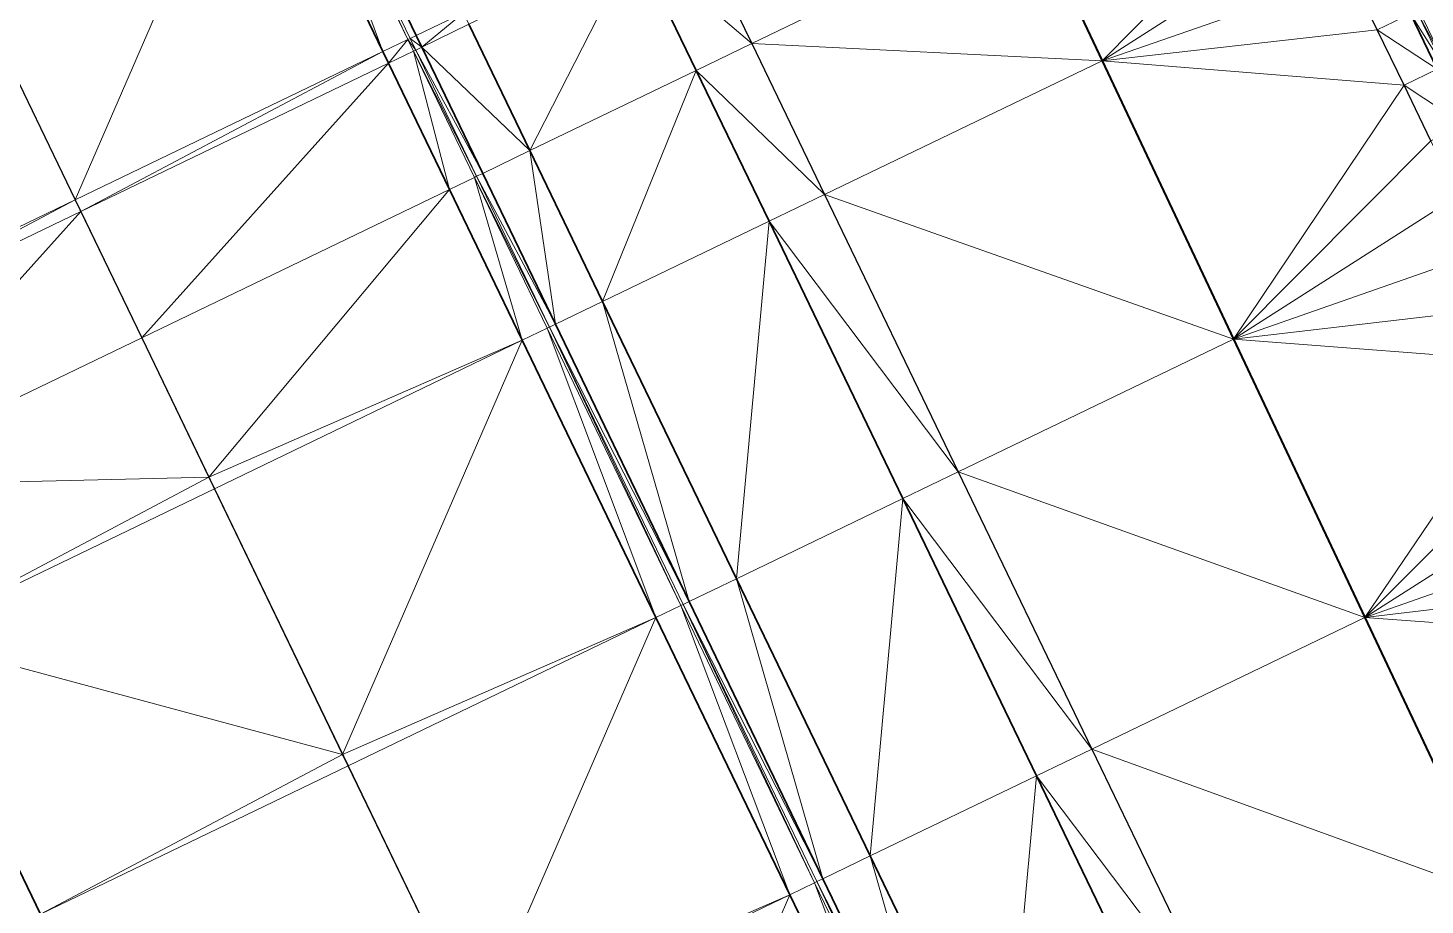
# Model space of a CAD drawing. Header units: metres. Extents: x 246428 to 246884, y 7418966 to 7419490.
# Drawn here: x 246554.24 to 246576.93, y 7419314.16 to 7419328.41 of the extents above; entities that cross this region are included whole.
import ezdxf

# ---------------------------------------------------------------- set-up
doc = ezdxf.new("R2010")
doc.units = ezdxf.units.M
doc.linetypes.add('blank name', pattern=[0])
doc.linetypes.add('HIDDEN', pattern=[9.525, 6.35, -3.175])
doc.layers.add('_12D_UNMAPPED', color=7, linetype='Continuous')
for name, color, linetype, lineweight in [('BATTER', 250, 'HIDDEN', 25), ('DRAINAGE_SWALE', 7, 'CHANNEL_DASHDOT_X4', 40), ('GRADELINES', 250, 'HIDDEN', 25), ('MISC_PATHS', 7, 'Continuous', 35)]:
    doc.layers.add(name, color=color, linetype=linetype, lineweight=lineweight)
for name, color, linetype, lineweight, true_color in [('KERB_BACK', 7, 'Continuous', 35, 0x5fd2ff), ('KERB_LINE', 7, 'Continuous', 18, 0xb9b9b9), ('KERB_LIP', 7, 'Continuous', 35, 0x5fd2ff), ('KERB_TOP', 7, 'Continuous', 18, 0xb9b9b9)]:
    doc.layers.add(name, color=color, linetype=linetype, lineweight=lineweight, true_color=true_color)
doc.styles.get("Standard").update_dxf_attribs({"font": 'romans.shx', "width": 0.65})
doc.linetypes.add('CHANNEL_DASHDOT_X4', pattern='A,6,-1,1,-1,0.004,[">",Standard,S=4,R=0,X=0,Y=-1.7144],0.004,1,-1,6,-1,1,-1', length=20.008)

msp = doc.modelspace()

# ---------------------------------------------------------------- linework, layer by layer
at = {"layer": '_12D_UNMAPPED', "color": 3, "linetype": 'blank name', "lineweight": 0}
for points in [[(246560.007, 7419328.031, 31.954), (246557.925, 7419332.347, 31.906), (246558.331, 7419332.543, 31.881)], [(246560.412, 7419328.227, 31.929), (246558.331, 7419332.543, 31.881), (246558.367, 7419332.56, 32.031)], [(246560.007, 7419328.031, 31.954), (246558.331, 7419332.543, 31.881), (246560.412, 7419328.227, 31.929)], [(246558.367, 7419332.56, 32.031), (246558.466, 7419332.608, 32.031), (246560.547, 7419328.292, 32.079)], [(246560.412, 7419328.227, 31.929), (246558.367, 7419332.56, 32.031), (246560.448, 7419328.244, 32.079)], [(246560.448, 7419328.244, 32.079), (246558.367, 7419332.56, 32.031), (246560.547, 7419328.292, 32.079)], [(246560.547, 7419328.292, 32.079), (246558.466, 7419332.608, 32.031), (246561.313, 7419328.661, 32.087)], [(246555.008, 7419325.621, 32.12), (246552.926, 7419329.937, 32.072), (246557.925, 7419332.347, 31.906)], [(246555.008, 7419325.621, 32.12), (246557.925, 7419332.347, 31.906), (246560.007, 7419328.031, 31.954)], [(246570.526, 7419330.343, 31.414), (246574.853, 7419331.086, 32.19), (246571.687, 7419327.882, 31.444)], [(246574.853, 7419331.086, 32.19), (246575.288, 7419330.186, 32.204), (246571.687, 7419327.882, 31.444)], [(246564.105, 7419329.777, 32.029), (246565.006, 7419330.211, 32.019), (246565.996, 7419328.159, 32.042)], [(246565.996, 7419328.159, 32.042), (246565.006, 7419330.211, 32.019), (246570.526, 7419330.343, 31.414)], [(246565.996, 7419328.159, 32.042), (246565.996, 7419328.159, 32.042), (246570.526, 7419330.343, 31.414)], [(246565.996, 7419328.159, 32.042), (246570.526, 7419330.343, 31.414), (246571.687, 7419327.882, 31.444)], [(246565.996, 7419328.159, 32.042), (246570.526, 7419330.343, 31.414), (246570.526, 7419330.343, 31.414)], [(246575.288, 7419330.186, 32.204), (246575.722, 7419329.285, 32.219), (246571.687, 7419327.882, 31.444)], [(246555.008, 7419325.621, 32.12), (246550.008, 7419323.21, 31.954), (246552.926, 7419329.937, 32.072)], [(246562.393, 7419326.421, 32.112), (246561.403, 7419328.474, 32.089), (246564.105, 7419329.777, 32.029)], [(246562.393, 7419326.421, 32.112), (246564.105, 7419329.777, 32.029), (246565.095, 7419327.724, 32.052)], [(246565.095, 7419327.724, 32.052), (246564.105, 7419329.777, 32.029), (246565.996, 7419328.159, 32.042)], [(246575.722, 7419329.285, 32.219), (246576.156, 7419328.384, 32.234), (246571.687, 7419327.882, 31.444)], [(246576.697, 7419328.645, 32.24), (246576.156, 7419328.384, 32.234), (246575.722, 7419329.285, 32.219)], [(246577.237, 7419328.906, 32.115), (246577.266, 7419327.809, 32.105), (246576.832, 7419328.71, 32.09)], [(246560.547, 7419328.292, 32.079), (246561.313, 7419328.661, 32.087), (246561.313, 7419328.661, 32.087)], [(246560.547, 7419328.292, 32.079), (246560.547, 7419328.292, 32.079), (246561.313, 7419328.661, 32.087)], [(246560.638, 7419328.104, 32.081), (246560.547, 7419328.292, 32.079), (246561.313, 7419328.661, 32.087)], [(246560.638, 7419328.104, 32.081), (246561.313, 7419328.661, 32.087), (246561.403, 7419328.474, 32.089)], [(246576.697, 7419328.645, 32.24), (246577.131, 7419327.744, 32.255), (246576.156, 7419328.384, 32.234)], [(246576.796, 7419328.693, 32.24), (246577.23, 7419327.792, 32.255), (246576.697, 7419328.645, 32.24)], [(246577.23, 7419327.792, 32.255), (246577.131, 7419327.744, 32.255), (246576.697, 7419328.645, 32.24)], [(246576.832, 7419328.71, 32.09), (246577.266, 7419327.809, 32.105), (246576.796, 7419328.693, 32.24)], [(246577.266, 7419327.809, 32.105), (246577.23, 7419327.792, 32.255), (246576.796, 7419328.693, 32.24)], [(246560.638, 7419328.104, 32.081), (246561.403, 7419328.474, 32.089), (246562.393, 7419326.421, 32.112)], [(246560.007, 7419328.031, 31.954), (246560.007, 7419328.031, 31.954), (246560.412, 7419328.227, 31.929)], [(246560.097, 7419327.844, 31.956), (246560.007, 7419328.031, 31.954), (246560.412, 7419328.227, 31.929)], [(246560.007, 7419328.031, 31.954), (246560.412, 7419328.227, 31.929), (246560.412, 7419328.227, 31.929)], [(246560.097, 7419327.844, 31.956), (246560.412, 7419328.227, 31.929), (246560.502, 7419328.039, 31.931)], [(246560.412, 7419328.227, 31.929), (246560.448, 7419328.244, 32.079), (246560.539, 7419328.056, 32.081)], [(246560.412, 7419328.227, 31.929), (246560.448, 7419328.244, 32.079), (246560.448, 7419328.244, 32.079)], [(246560.412, 7419328.227, 31.929), (246560.412, 7419328.227, 31.929), (246560.448, 7419328.244, 32.079)], [(246560.502, 7419328.039, 31.931), (246560.412, 7419328.227, 31.929), (246560.539, 7419328.056, 32.081)], [(246560.448, 7419328.244, 32.079), (246560.547, 7419328.292, 32.079), (246560.547, 7419328.292, 32.079)], [(246560.448, 7419328.244, 32.079), (246560.448, 7419328.244, 32.079), (246560.547, 7419328.292, 32.079)], [(246560.448, 7419328.244, 32.079), (246560.547, 7419328.292, 32.079), (246560.638, 7419328.104, 32.081)], [(246560.539, 7419328.056, 32.081), (246560.448, 7419328.244, 32.079), (246560.638, 7419328.104, 32.081)], [(246576.156, 7419328.384, 32.234), (246576.591, 7419327.484, 32.249), (246571.687, 7419327.882, 31.444)], [(246577.131, 7419327.744, 32.255), (246576.591, 7419327.484, 32.249), (246576.156, 7419328.384, 32.234)], [(246555.008, 7419325.621, 32.12), (246555.008, 7419325.621, 32.12), (246560.007, 7419328.031, 31.954)], [(246555.098, 7419325.433, 32.122), (246555.008, 7419325.621, 32.12), (246560.007, 7419328.031, 31.954)], [(246555.008, 7419325.621, 32.12), (246560.007, 7419328.031, 31.954), (246560.007, 7419328.031, 31.954)], [(246555.008, 7419325.621, 32.12), (246555.008, 7419325.621, 32.12), (246560.007, 7419328.031, 31.954)], [(246555.098, 7419325.433, 32.122), (246560.007, 7419328.031, 31.954), (246560.097, 7419327.844, 31.956)], [(246561.087, 7419325.791, 31.979), (246560.097, 7419327.844, 31.956), (246560.502, 7419328.039, 31.931)], [(246561.528, 7419326.004, 32.104), (246560.502, 7419328.039, 31.931), (246560.539, 7419328.056, 32.081)], [(246561.492, 7419325.987, 31.954), (246561.087, 7419325.791, 31.979), (246560.502, 7419328.039, 31.931)], [(246561.528, 7419326.004, 32.104), (246561.492, 7419325.987, 31.954), (246560.502, 7419328.039, 31.931)], [(246561.627, 7419326.052, 32.104), (246560.539, 7419328.056, 32.081), (246560.638, 7419328.104, 32.081)], [(246561.627, 7419326.052, 32.104), (246561.528, 7419326.004, 32.104), (246560.539, 7419328.056, 32.081)], [(246561.627, 7419326.052, 32.104), (246560.638, 7419328.104, 32.081), (246562.393, 7419326.421, 32.112)], [(246565.095, 7419327.724, 32.052), (246565.095, 7419327.724, 32.052), (246565.996, 7419328.159, 32.042)], [(246565.095, 7419327.724, 32.052), (246565.996, 7419328.159, 32.042), (246565.996, 7419328.159, 32.042)], [(246567.178, 7419325.707, 32.069), (246565.095, 7419327.724, 32.052), (246565.996, 7419328.159, 32.042)], [(246567.178, 7419325.707, 32.069), (246565.996, 7419328.159, 32.042), (246571.687, 7419327.882, 31.444)], [(246556.088, 7419323.381, 32.145), (246555.098, 7419325.433, 32.122), (246560.097, 7419327.844, 31.956)], [(246561.087, 7419325.791, 31.979), (246556.088, 7419323.381, 32.145), (246560.097, 7419327.844, 31.956)], [(246562.393, 7419326.421, 32.112), (246562.393, 7419326.421, 32.112), (246565.095, 7419327.724, 32.052)], [(246563.575, 7419323.97, 32.139), (246562.393, 7419326.421, 32.112), (246565.095, 7419327.724, 32.052)], [(246562.393, 7419326.421, 32.112), (246565.095, 7419327.724, 32.052), (246565.095, 7419327.724, 32.052)], [(246566.277, 7419325.273, 32.079), (246563.575, 7419323.97, 32.139), (246565.095, 7419327.724, 32.052)], [(246567.178, 7419325.707, 32.069), (246566.277, 7419325.273, 32.079), (246565.095, 7419327.724, 32.052)], [(246573.82, 7419323.359, 31.499), (246567.178, 7419325.707, 32.069), (246571.687, 7419327.882, 31.444)], [(246576.591, 7419327.484, 32.249), (246573.82, 7419323.359, 31.499), (246571.687, 7419327.882, 31.444)], [(246577.131, 7419327.744, 32.255), (246577.566, 7419326.843, 32.27), (246576.591, 7419327.484, 32.249)], [(246577.025, 7419326.583, 32.264), (246573.82, 7419323.359, 31.499), (246576.591, 7419327.484, 32.249)], [(246577.566, 7419326.843, 32.27), (246577.025, 7419326.583, 32.264), (246576.591, 7419327.484, 32.249)], [(246577.46, 7419325.682, 32.278), (246573.82, 7419323.359, 31.499), (246577.025, 7419326.583, 32.264)], [(246562.809, 7419323.601, 32.131), (246561.627, 7419326.052, 32.104), (246562.393, 7419326.421, 32.112)], [(246561.627, 7419326.052, 32.104), (246561.627, 7419326.052, 32.104), (246562.393, 7419326.421, 32.112)], [(246561.627, 7419326.052, 32.104), (246562.393, 7419326.421, 32.112), (246562.393, 7419326.421, 32.112)], [(246563.575, 7419323.97, 32.139), (246562.809, 7419323.601, 32.131), (246562.393, 7419326.421, 32.112)], [(246562.269, 7419323.34, 32.006), (246561.087, 7419325.791, 31.979), (246561.492, 7419325.987, 31.954)], [(246561.087, 7419325.791, 31.979), (246561.087, 7419325.791, 31.979), (246561.492, 7419325.987, 31.954)], [(246561.087, 7419325.791, 31.979), (246561.492, 7419325.987, 31.954), (246561.492, 7419325.987, 31.954)], [(246561.492, 7419325.987, 31.954), (246561.492, 7419325.987, 31.954), (246561.528, 7419326.004, 32.104)], [(246561.492, 7419325.987, 31.954), (246561.528, 7419326.004, 32.104), (246561.528, 7419326.004, 32.104)], [(246561.492, 7419325.987, 31.954), (246561.528, 7419326.004, 32.104), (246562.71, 7419323.553, 32.131)], [(246562.674, 7419323.535, 31.981), (246561.492, 7419325.987, 31.954), (246562.71, 7419323.553, 32.131)], [(246562.269, 7419323.34, 32.006), (246561.492, 7419325.987, 31.954), (246562.674, 7419323.535, 31.981)], [(246561.528, 7419326.004, 32.104), (246561.528, 7419326.004, 32.104), (246561.627, 7419326.052, 32.104)], [(246561.528, 7419326.004, 32.104), (246561.627, 7419326.052, 32.104), (246561.627, 7419326.052, 32.104)], [(246561.528, 7419326.004, 32.104), (246561.627, 7419326.052, 32.104), (246562.809, 7419323.601, 32.131)], [(246562.71, 7419323.553, 32.131), (246561.528, 7419326.004, 32.104), (246562.809, 7419323.601, 32.131)], [(246557.179, 7419321.117, 32.17), (246556.088, 7419323.38, 32.145), (246561.087, 7419325.791, 31.979)], [(246556.088, 7419323.38, 32.145), (246556.088, 7419323.381, 32.145), (246561.087, 7419325.791, 31.979)], [(246556.088, 7419323.38, 32.145), (246561.087, 7419325.791, 31.979), (246561.087, 7419325.791, 31.979)], [(246557.179, 7419321.117, 32.17), (246561.087, 7419325.791, 31.979), (246562.269, 7419323.34, 32.006)], [(246566.277, 7419325.273, 32.079), (246567.178, 7419325.707, 32.069), (246569.35, 7419321.204, 32.119)], [(246569.35, 7419321.204, 32.119), (246567.178, 7419325.707, 32.069), (246573.82, 7419323.359, 31.499)], [(246577.46, 7419325.682, 32.278), (246577.894, 7419324.781, 32.293), (246573.82, 7419323.359, 31.499)], [(246550.008, 7419323.21, 31.954), (246555.008, 7419325.621, 32.12), (246550.009, 7419323.21, 31.954)], [(246550.009, 7419323.21, 31.954), (246555.008, 7419325.621, 32.12), (246550.099, 7419323.022, 31.956)], [(246555.008, 7419325.621, 32.12), (246555.008, 7419325.621, 32.12), (246550.009, 7419323.21, 31.954)], [(246555.008, 7419325.621, 32.12), (246555.098, 7419325.433, 32.122), (246550.099, 7419323.022, 31.956)], [(246555.008, 7419325.621, 32.12), (246555.008, 7419325.621, 32.12), (246555.008, 7419325.621, 32.12)], [(246550.099, 7419323.022, 31.956), (246555.098, 7419325.433, 32.122), (246551.089, 7419320.97, 31.979)], [(246555.098, 7419325.433, 32.122), (246556.088, 7419323.381, 32.145), (246551.089, 7419320.97, 31.979)], [(246565.747, 7419319.466, 32.189), (246563.575, 7419323.97, 32.139), (246566.277, 7419325.273, 32.079)], [(246565.747, 7419319.466, 32.189), (246566.277, 7419325.273, 32.079), (246568.449, 7419320.769, 32.129)], [(246568.449, 7419320.769, 32.129), (246566.277, 7419325.273, 32.079), (246569.35, 7419321.204, 32.119)], [(246577.894, 7419324.781, 32.293), (246578.328, 7419323.881, 32.308), (246573.82, 7419323.359, 31.499)], [(246564.981, 7419319.097, 32.181), (246562.809, 7419323.601, 32.131), (246563.575, 7419323.97, 32.139)], [(246564.981, 7419319.097, 32.181), (246563.575, 7419323.97, 32.139), (246565.747, 7419319.466, 32.189)], [(246578.328, 7419323.881, 32.308), (246578.763, 7419322.98, 32.323), (246573.82, 7419323.359, 31.499)], [(246564.441, 7419318.836, 32.056), (246562.269, 7419323.34, 32.006), (246562.674, 7419323.535, 31.981)], [(246564.846, 7419319.032, 32.031), (246562.674, 7419323.535, 31.981), (246562.71, 7419323.553, 32.131)], [(246564.441, 7419318.836, 32.056), (246562.674, 7419323.535, 31.981), (246564.846, 7419319.032, 32.031)], [(246562.71, 7419323.553, 32.131), (246562.809, 7419323.601, 32.131), (246564.981, 7419319.097, 32.181)], [(246564.846, 7419319.032, 32.031), (246562.71, 7419323.553, 32.131), (246564.882, 7419319.049, 32.181)], [(246564.882, 7419319.049, 32.181), (246562.71, 7419323.553, 32.131), (246564.981, 7419319.097, 32.181)], [(246551.089, 7419320.97, 31.979), (246556.088, 7419323.381, 32.145), (246551.089, 7419320.97, 31.979)], [(246551.089, 7419320.97, 31.979), (246556.088, 7419323.381, 32.145), (246556.088, 7419323.38, 32.145)], [(246551.089, 7419320.97, 31.979), (246556.088, 7419323.38, 32.145), (246557.179, 7419321.117, 32.17)], [(246557.27, 7419320.929, 32.172), (246557.179, 7419321.117, 32.17), (246562.269, 7419323.34, 32.006)], [(246559.351, 7419316.613, 32.22), (246557.27, 7419320.929, 32.172), (246562.269, 7419323.34, 32.006)], [(246559.351, 7419316.613, 32.22), (246562.269, 7419323.34, 32.006), (246564.441, 7419318.836, 32.056)], [(246569.35, 7419321.204, 32.119), (246573.82, 7419323.359, 31.499), (246575.953, 7419318.837, 31.554)], [(246573.82, 7419323.359, 31.499), (246578.763, 7419322.98, 32.323), (246575.953, 7419318.837, 31.554)], [(246578.763, 7419322.98, 32.323), (246579.197, 7419322.079, 32.338), (246575.953, 7419318.837, 31.554)], [(246579.197, 7419322.079, 32.338), (246579.632, 7419321.178, 32.352), (246575.953, 7419318.837, 31.554)], [(246568.449, 7419320.769, 32.129), (246569.35, 7419321.204, 32.119), (246571.522, 7419316.7, 32.169)], [(246571.522, 7419316.7, 32.169), (246569.35, 7419321.204, 32.119), (246575.953, 7419318.837, 31.554)], [(246579.632, 7419321.178, 32.352), (246580.066, 7419320.278, 32.367), (246575.953, 7419318.837, 31.554)], [(246552.271, 7419318.518, 32.006), (246551.089, 7419320.97, 31.979), (246557.179, 7419321.117, 32.17)], [(246552.271, 7419318.518, 32.006), (246557.179, 7419321.117, 32.17), (246557.27, 7419320.929, 32.172)], [(246559.351, 7419316.613, 32.22), (246552.271, 7419318.518, 32.006), (246557.27, 7419320.929, 32.172)], [(246567.919, 7419314.963, 32.239), (246565.747, 7419319.466, 32.189), (246568.449, 7419320.769, 32.129)], [(246567.919, 7419314.963, 32.239), (246568.449, 7419320.769, 32.129), (246570.621, 7419316.266, 32.179)], [(246570.621, 7419316.266, 32.179), (246568.449, 7419320.769, 32.129), (246571.522, 7419316.7, 32.169)], [(246580.066, 7419320.278, 32.367), (246580.5, 7419319.377, 32.382), (246575.953, 7419318.837, 31.554)], [(246567.153, 7419314.593, 32.231), (246564.981, 7419319.097, 32.181), (246565.747, 7419319.466, 32.189)], [(246567.153, 7419314.593, 32.231), (246565.747, 7419319.466, 32.189), (246567.919, 7419314.963, 32.239)], [(246580.5, 7419319.377, 32.382), (246580.935, 7419318.476, 32.397), (246575.953, 7419318.837, 31.554)], [(246564.882, 7419319.049, 32.181), (246564.981, 7419319.097, 32.181), (246567.153, 7419314.593, 32.231)], [(246566.613, 7419314.333, 32.106), (246564.441, 7419318.836, 32.056), (246564.846, 7419319.032, 32.031)], [(246567.018, 7419314.528, 32.081), (246564.846, 7419319.032, 32.031), (246564.882, 7419319.049, 32.181)], [(246566.613, 7419314.333, 32.106), (246564.846, 7419319.032, 32.031), (246567.018, 7419314.528, 32.081)], [(246567.018, 7419314.528, 32.081), (246564.882, 7419319.049, 32.181), (246567.054, 7419314.546, 32.231)], [(246567.054, 7419314.546, 32.231), (246564.882, 7419319.049, 32.181), (246567.153, 7419314.593, 32.231)], [(246559.442, 7419316.426, 32.222), (246559.351, 7419316.613, 32.22), (246564.441, 7419318.836, 32.056)], [(246561.523, 7419312.11, 32.27), (246559.442, 7419316.426, 32.222), (246564.441, 7419318.836, 32.056)], [(246561.523, 7419312.11, 32.27), (246564.441, 7419318.836, 32.056), (246566.613, 7419314.333, 32.106)], [(246571.522, 7419316.7, 32.169), (246575.953, 7419318.837, 31.554), (246578.086, 7419314.315, 31.61)], [(246575.953, 7419318.837, 31.554), (246580.935, 7419318.476, 32.397), (246578.086, 7419314.315, 31.61)], [(246554.443, 7419314.015, 32.056), (246552.271, 7419318.518, 32.006), (246559.351, 7419316.613, 32.22)], [(246552.271, 7419318.518, 32.006), (246554.443, 7419314.015, 32.056), (246554.037, 7419313.819, 32.031)], [(246554.443, 7419314.015, 32.056), (246559.351, 7419316.613, 32.22), (246559.442, 7419316.426, 32.222)], [(246570.621, 7419316.266, 32.179), (246571.522, 7419316.7, 32.169), (246573.694, 7419312.196, 32.219)], [(246573.694, 7419312.196, 32.219), (246571.522, 7419316.7, 32.169), (246578.086, 7419314.315, 31.61)], [(246561.523, 7419312.11, 32.27), (246554.443, 7419314.015, 32.056), (246559.442, 7419316.426, 32.222)], [(246570.091, 7419310.459, 32.289), (246567.919, 7419314.963, 32.239), (246570.621, 7419316.266, 32.179)], [(246570.091, 7419310.459, 32.289), (246570.621, 7419316.266, 32.179), (246572.793, 7419311.762, 32.229)], [(246572.793, 7419311.762, 32.229), (246570.621, 7419316.266, 32.179), (246573.694, 7419312.196, 32.219)], [(246569.325, 7419310.09, 32.281), (246567.153, 7419314.593, 32.231), (246567.919, 7419314.963, 32.239)], [(246569.325, 7419310.09, 32.281), (246567.919, 7419314.963, 32.239), (246570.091, 7419310.459, 32.289)], [(246567.054, 7419314.546, 32.231), (246567.153, 7419314.593, 32.231), (246569.325, 7419310.09, 32.281)], [(246561.614, 7419311.922, 32.272), (246561.523, 7419312.11, 32.27), (246566.613, 7419314.333, 32.106)], [(246563.695, 7419307.606, 32.32), (246561.614, 7419311.922, 32.272), (246566.613, 7419314.333, 32.106)], [(246563.695, 7419307.606, 32.32), (246566.613, 7419314.333, 32.106), (246568.785, 7419309.829, 32.156)], [(246568.785, 7419309.829, 32.156), (246566.613, 7419314.333, 32.106), (246567.018, 7419314.528, 32.081)], [(246569.19, 7419310.024, 32.131), (246567.018, 7419314.528, 32.081), (246567.054, 7419314.546, 32.231)], [(246568.785, 7419309.829, 32.156), (246567.018, 7419314.528, 32.081), (246569.19, 7419310.024, 32.131)], [(246569.226, 7419310.042, 32.281), (246567.054, 7419314.546, 32.231), (246569.325, 7419310.09, 32.281)], [(246569.19, 7419310.024, 32.131), (246567.054, 7419314.546, 32.231), (246569.226, 7419310.042, 32.281)], [(246573.694, 7419312.196, 32.219), (246578.086, 7419314.315, 31.61), (246580.22, 7419309.793, 31.665)]]:
    msp.add_3dface(points, dxfattribs=at)
at = {"layer": 'BATTER'}
for points in [[(246565.006, 7419330.211, 32.019), (246565.996, 7419328.159, 32.042), (246565.996, 7419328.159, 32.042), (246567.178, 7419325.707, 32.069), (246569.35, 7419321.204, 32.119), (246571.522, 7419316.7, 32.169), (246573.694, 7419312.196, 32.219), (246575.866, 7419307.693, 32.269), (246576.6, 7419306.169, 32.286), (246576.6, 7419306.169, 32.286), (246577.609, 7419304.077, 32.31)], [(246577.025, 7419326.583, 32.264), (246576.591, 7419327.484, 32.249), (246576.156, 7419328.384, 32.234), (246575.722, 7419329.285, 32.219)]]:
    msp.add_polyline3d(points, dxfattribs=at)
at = {"layer": 'DRAINAGE_SWALE'}
msp.add_polyline3d([(246570.526, 7419330.343, 31.414), (246571.687, 7419327.882, 31.444), (246573.82, 7419323.359, 31.499), (246575.953, 7419318.837, 31.554), (246578.086, 7419314.315, 31.61), (246580.22, 7419309.793, 31.665), (246580.941, 7419308.262, 31.684), (246580.942, 7419308.262, 31.684), (246581.933, 7419306.161, 31.71)], dxfattribs=at)
at = {"layer": 'GRADELINES'}
for points in [[(246552.836, 7419330.124, 32.07), (246555.008, 7419325.621, 32.12), (246556.088, 7419323.381, 32.145), (246556.088, 7419323.38, 32.145), (246557.179, 7419321.117, 32.17), (246559.351, 7419316.613, 32.22), (246561.523, 7419312.11, 32.27), (246563.695, 7419307.606, 32.32), (246563.695, 7419307.606, 32.32), (246564.451, 7419306.038, 32.338), (246564.451, 7419306.038, 32.338), (246565.867, 7419303.102, 32.37), (246566.692, 7419301.391, 32.389), (246566.692, 7419301.391, 32.389), (246567.701, 7419299.298, 32.413), (246567.701, 7419299.298, 32.413), (246567.704, 7419299.294, 32.413), (246567.704, 7419299.294, 32.413), (246567.704, 7419299.294, 32.413)], [(246552.926, 7419329.937, 32.072), (246555.008, 7419325.621, 32.12), (246555.008, 7419325.621, 32.12), (246555.098, 7419325.433, 32.122), (246556.088, 7419323.381, 32.145), (246556.088, 7419323.38, 32.145), (246557.27, 7419320.929, 32.172), (246559.442, 7419316.426, 32.222), (246561.614, 7419311.922, 32.272), (246563.786, 7419307.418, 32.322), (246565.958, 7419302.915, 32.372), (246566.692, 7419301.391, 32.389), (246566.692, 7419301.391, 32.389), (246567.701, 7419299.298, 32.413), (246567.701, 7419299.298, 32.413), (246567.704, 7419299.294, 32.413), (246567.704, 7419299.294, 32.413)]]:
    msp.add_polyline3d(points, dxfattribs=at)
at = {"layer": 'KERB_BACK'}
for points in [[(246558.466, 7419332.608, 32.031), (246560.547, 7419328.292, 32.079), (246560.547, 7419328.292, 32.079), (246560.638, 7419328.104, 32.081), (246561.627, 7419326.052, 32.104), (246561.627, 7419326.052, 32.104), (246562.809, 7419323.601, 32.131), (246564.981, 7419319.097, 32.181), (246567.153, 7419314.593, 32.231), (246569.325, 7419310.09, 32.281), (246571.497, 7419305.586, 32.331), (246572.232, 7419304.062, 32.348), (246572.232, 7419304.062, 32.348), (246573.241, 7419301.97, 32.371)], [(246577.131, 7419327.744, 32.255), (246576.697, 7419328.645, 32.24)]]:
    msp.add_polyline3d(points, dxfattribs=at)
at = {"layer": 'KERB_LINE'}
msp.add_polyline3d([(246558.331, 7419332.543, 31.881), (246560.412, 7419328.227, 31.929), (246560.412, 7419328.227, 31.929), (246560.502, 7419328.039, 31.931), (246561.492, 7419325.987, 31.954), (246561.492, 7419325.987, 31.954), (246562.674, 7419323.535, 31.981), (246564.846, 7419319.032, 32.031), (246567.018, 7419314.528, 32.081), (246569.19, 7419310.024, 32.131), (246571.362, 7419305.521, 32.181), (246572.097, 7419303.997, 32.198), (246572.097, 7419303.997, 32.198), (246573.106, 7419301.905, 32.221)], dxfattribs=at)
at = {"layer": 'KERB_LIP'}
for points in [[(246557.925, 7419332.347, 31.906), (246560.007, 7419328.031, 31.954), (246560.007, 7419328.031, 31.954), (246560.097, 7419327.844, 31.956), (246561.087, 7419325.791, 31.979), (246561.087, 7419325.791, 31.979), (246562.269, 7419323.34, 32.006), (246564.441, 7419318.836, 32.056), (246566.613, 7419314.333, 32.106), (246568.785, 7419309.829, 32.156), (246570.957, 7419305.325, 32.206), (246571.691, 7419303.802, 32.223), (246571.691, 7419303.802, 32.223), (246572.7, 7419301.709, 32.246)], [(246545.755, 7419332.029, 31.856), (246547.927, 7419327.526, 31.906), (246550.008, 7419323.21, 31.954), (246550.009, 7419323.21, 31.954), (246550.099, 7419323.022, 31.956), (246551.089, 7419320.97, 31.979), (246551.089, 7419320.97, 31.979), (246552.271, 7419318.518, 32.006), (246554.443, 7419314.015, 32.056), (246556.615, 7419309.511, 32.106), (246558.787, 7419305.007, 32.156), (246560.958, 7419300.504, 32.206), (246561.693, 7419298.98, 32.223)]]:
    msp.add_polyline3d(points, dxfattribs=at)
at = {"layer": 'KERB_TOP'}
for points in [[(246558.367, 7419332.56, 32.031), (246560.448, 7419328.244, 32.079), (246560.448, 7419328.244, 32.079), (246560.539, 7419328.056, 32.081), (246561.528, 7419326.004, 32.104), (246561.528, 7419326.004, 32.104), (246562.71, 7419323.553, 32.131), (246564.882, 7419319.049, 32.181), (246567.054, 7419314.546, 32.231), (246569.226, 7419310.042, 32.281), (246571.398, 7419305.538, 32.331), (246572.133, 7419304.014, 32.348), (246572.133, 7419304.014, 32.348), (246573.142, 7419301.922, 32.371)], [(246577.23, 7419327.792, 32.255), (246576.796, 7419328.693, 32.24)]]:
    msp.add_polyline3d(points, dxfattribs=at)
at = {"layer": 'MISC_PATHS'}
for points in [[(246564.105, 7419329.777, 32.029), (246565.095, 7419327.724, 32.052), (246565.095, 7419327.724, 32.052), (246566.277, 7419325.273, 32.079), (246568.449, 7419320.769, 32.129), (246570.621, 7419316.266, 32.179), (246572.793, 7419311.762, 32.229), (246574.965, 7419307.258, 32.279), (246575.7, 7419305.735, 32.296), (246575.7, 7419305.734, 32.296), (246576.709, 7419303.642, 32.32)], [(246561.403, 7419328.474, 32.089), (246562.393, 7419326.421, 32.112), (246562.393, 7419326.421, 32.112), (246563.575, 7419323.97, 32.139), (246565.747, 7419319.466, 32.189), (246567.919, 7419314.963, 32.239), (246570.091, 7419310.459, 32.289), (246572.263, 7419305.955, 32.339), (246572.997, 7419304.431, 32.356), (246572.998, 7419304.431, 32.356), (246574.007, 7419302.339, 32.38)]]:
    msp.add_polyline3d(points, dxfattribs=at)

doc.saveas('drawing.dxf')
